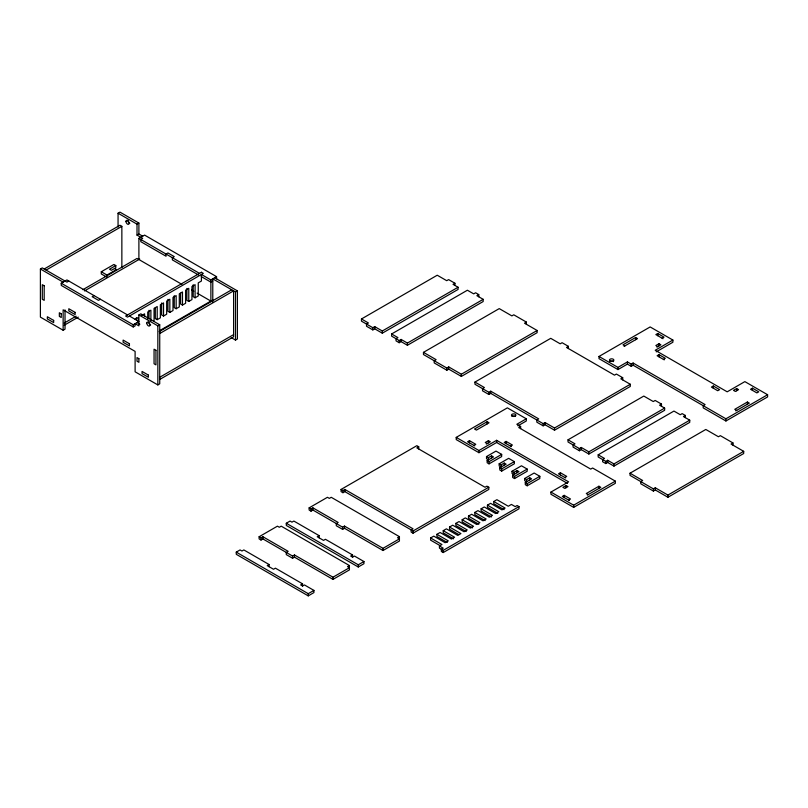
<?xml version="1.0" encoding="UTF-8"?>
<svg xmlns="http://www.w3.org/2000/svg" width="808" height="808" viewBox="0 0 808 808"><rect width="100%" height="100%" fill="white"/><g stroke="black" fill="none" stroke-linecap="round" stroke-linejoin="round"><path stroke-width="1.21" d="M118.059 227.048L118.059 213.221L119.958 212.13L138.895 223.069L138.895 234.007L142.693 236.189M65.024 309.939L65.024 329.149L63.135 330.24L40.4 317.12L40.4 269.003L42.299 267.902L66.923 282.123L68.811 281.033M44.188 269.003L119.958 225.25L121.857 226.351L121.857 267.66M46.086 270.094L121.857 226.351M118.059 213.221L137.007 224.159L138.895 223.069M137.007 224.159L137.007 235.098L138.895 234.007M63.135 330.24L63.135 309.828L135.108 351.389L135.108 371.801L157.843 384.921L159.732 383.83L159.732 324.776L140.794 313.837L138.895 314.928L138.895 325.866L135.108 323.685L135.108 325.866L133.219 326.957L61.236 285.406L61.236 283.214L66.923 279.932L127.533 314.928M138.895 259.519L138.895 238.38L144.582 235.098L216.564 276.659L216.564 278.841M106.02 276.679L101.283 273.942L101.283 271.761L113.918 264.469L115.807 265.559L115.807 267.751L111.393 270.296L109.494 269.205L115.807 265.559M101.283 271.761L106.969 275.043L116.443 269.569L114.544 268.478M82.881 289.678L137.007 258.429L181.921 284.365M84.507 290.92L139.713 259.055M94.071 295.607L92.173 296.708L98.485 300.354L100.384 299.253M64.216 323.059L76.124 316.18M64.216 325.24L78.285 317.12M135.108 319.301L138.269 317.483L138.269 322.251M141.43 315.665L144.582 313.837L144.582 316.221M61.236 283.214L133.219 324.776L138.895 321.493L129.431 316.029M193.203 284.769L193.203 296.708L195.092 297.799L198.253 295.981L198.253 282.851L201.414 281.033L201.414 274.468L210.878 279.932L216.564 276.659M212.777 281.033L210.878 282.123L201.253 276.568M155.318 307.838L155.318 318.574L157.207 319.675L160.368 317.847L160.368 304.727L163.529 302.899L163.529 316.029L161.63 314.928L161.63 303M163.529 316.029L166.68 314.201L166.68 301.081L169.842 299.253L169.842 312.383L167.943 311.282L167.943 299.354M169.842 312.383L172.993 310.555L172.993 297.435L176.154 295.607L176.154 308.737L174.255 307.636L174.255 295.708M176.154 308.737L179.305 306.909L179.305 293.789L182.467 291.961L182.467 305.091L180.578 304L180.578 293.254M182.467 305.091L185.628 303.263L185.628 290.143L188.779 288.325L188.779 301.445L186.89 300.354L186.89 288.416M188.779 301.445L191.94 299.616L191.94 286.497L195.092 284.679L195.092 297.799M138.895 314.928L157.843 325.866L159.732 324.776M159.732 330.603L212.777 299.99M159.196 331.644L231.714 289.779M160.004 333.371L233.613 290.87L233.613 336.805L160.004 379.295M212.777 302.172L212.777 278.841L235.502 291.961L237.401 290.87L237.401 338.996L235.502 340.087L231.179 337.582M160.004 377.114L233.613 334.613M361.469 318.968L368.418 322.978L366.519 324.069L366.519 326.26L372.841 329.906L374.73 328.816L382.305 333.189L458.075 289.446L458.075 287.254L382.305 330.997L374.73 326.624L372.841 327.715L361.469 321.16L361.469 318.968L437.239 275.225L446.713 280.689L448.602 279.598L454.924 283.244L454.924 285.436M454.924 283.244L453.025 284.335L458.075 287.254M391.627 333.967L397.94 337.613L396.051 338.704L396.051 340.895L399.202 342.713L401.101 341.622L407.414 345.269L483.184 301.525L483.184 299.334L407.414 343.077L401.101 339.431L399.202 340.532L391.627 336.148L391.627 333.967L467.398 290.224L473.71 293.87L475.609 292.769L478.76 294.597L478.76 296.778M478.76 294.597L476.871 295.688L483.184 299.334M433.997 360.62L423.473 354.54L423.473 352.359L499.243 308.606L511.878 315.898L513.767 314.807L526.402 322.099L526.402 324.281M526.402 322.099L524.503 323.19L537.128 330.482L537.128 332.674L461.358 376.417L448.733 369.125L446.844 370.216L434.209 362.923L434.209 360.742L436.108 359.641L423.473 352.359M434.209 360.742L446.844 368.034L448.733 366.933L461.358 374.225L537.128 330.482M622.705 379.891L622.705 377.7L620.817 378.8L630.29 384.265L630.29 386.456L554.52 430.199L545.047 424.725L543.148 425.826L536.835 422.18L536.835 419.988L538.734 418.897L490.749 391.193L488.85 392.284L474.963 384.265L474.963 382.073L550.733 338.33L560.197 343.804L562.095 342.703L568.408 346.349L568.408 348.541M568.408 346.349L566.509 347.45L614.504 375.154L616.393 374.054L622.705 377.7M474.963 382.073L484.426 387.547L482.538 388.638L482.538 390.83L488.85 394.476L490.749 393.375L543.148 423.634L545.047 422.544L554.52 428.008L630.29 384.265M259.115 536.744L277.427 526.17L279.326 527.26L281.214 526.17L349.409 565.539L349.409 569.913L332.987 579.397L294.476 557.156L292.577 558.247L286.264 554.601L286.264 552.42L288.163 551.329L262.903 536.744L261.014 537.835L259.115 536.744L259.115 538.926L261.014 540.027L262.903 538.926L292.577 556.066L294.476 554.975L332.987 577.205L349.409 567.731L347.511 566.64L349.409 565.539M309.131 507.868L327.442 497.294L329.341 498.385L331.229 497.294L399.425 536.663L399.425 541.037L383.012 550.521L344.491 528.28L342.602 529.371L336.279 525.725L336.279 523.544L338.178 522.443L312.918 507.868L311.029 508.959L309.131 507.868L309.131 510.05L311.029 511.151L312.918 510.05L342.602 527.19L344.491 526.089L383.012 548.329L399.425 538.855L397.526 537.754L399.425 536.663M341.067 489.436L342.956 490.527L344.854 489.436L413.039 528.806L411.151 529.896L411.151 532.078L413.039 533.179L488.81 489.436L488.81 487.244L413.039 530.987L344.854 491.618L342.956 492.708L341.067 491.618L341.067 489.436L416.827 445.683L418.726 446.784L418.726 448.965M302.556 586.022L302.556 583.841L300.667 584.931L302.556 586.022L304.454 584.931L313.928 590.406L313.928 592.587L308.242 595.87L236.259 554.308L236.259 552.127L240.047 549.935L241.946 551.036L243.844 549.935L269.094 564.519L269.094 566.711M352.581 557.146L352.581 554.965L350.682 556.055L352.581 557.146L354.47 556.055L363.943 561.52L363.943 563.711L358.257 566.994L286.284 525.432L286.284 523.251L290.072 521.059L291.961 522.15L293.859 521.059L319.109 535.643L319.109 537.825M418.726 446.784L416.827 447.874L485.022 487.244L486.921 486.153L488.81 487.244M567.519 483.426L496.627 442.491L478.952 452.702L456.217 439.582L456.217 437.391L507.363 407.858L526.301 418.796L526.301 420.988L517.888 425.846M599.011 356.459L617.958 367.398L627.422 361.923L631.22 364.115L633.108 363.024L705.091 404.576L703.192 405.677L703.192 407.858L725.927 420.988L767.6 396.92L767.6 394.738L725.927 418.796L633.108 365.206L631.22 366.307L627.422 364.115L617.958 369.579L599.011 358.651L599.011 356.459L650.157 326.937L672.892 340.057L672.892 342.239L656.248 351.854M487.153 421.715L474.528 429.008L476.427 430.098L489.052 422.806L487.153 421.715L487.153 423.907M624.059 346.38L637.532 338.603L635.633 337.502L623.008 344.794L624.897 345.885M473.902 445.41L475.791 444.319L469.478 440.673L467.579 441.764L474.74 445.895M662.156 338.229L664.045 337.138L657.732 333.492L655.844 334.583L662.994 338.724M269.094 564.519L267.206 565.61L273.518 569.256L275.407 568.165L302.556 583.841M319.109 535.643L317.221 536.734L323.533 540.38L325.422 539.29L352.581 554.965M486.315 444.077L490.315 441.764L488.416 440.673L485.265 442.491L487.153 443.592M526.301 418.796L516.837 424.271L520.625 426.452L520.625 428.644M656.894 347.107L660.894 344.794L658.995 343.703L655.844 345.521L657.732 346.622M456.217 437.391L478.952 450.511L496.627 440.31L568.61 481.861L550.935 492.072L550.935 494.264L573.66 507.384L615.332 483.325L615.332 481.134L592.607 468.014L590.709 469.105L518.726 427.543L520.625 426.452M672.892 340.057L655.207 350.258L727.19 391.819L744.865 381.618L767.6 394.738M510.525 446.137L512.413 445.046L506.101 441.4L504.202 442.491L511.363 446.622M663.418 359.378L665.307 358.287L658.995 354.641L657.106 355.732L664.257 359.863M486.517 456.571L495.991 451.096L501.667 454.379L501.667 456.571L489.042 463.863L487.153 462.762L487.153 460.58L493.466 456.934L491.567 455.843L488.416 457.661L486.517 456.571L486.517 458.752L488.416 459.853L488.416 457.661M487.153 460.58L489.042 461.671L501.667 454.379M499.172 463.802L508.646 458.338L514.332 461.61L514.332 463.802L501.697 471.094L499.809 470.004L499.809 467.812L506.121 464.166L504.222 463.075L501.071 464.893L499.172 463.802L499.172 465.984L501.071 467.085L501.071 464.893M499.809 467.812L501.697 468.903L514.332 461.61M512.019 471.256L521.483 465.792L527.17 469.074L527.17 471.256L514.544 478.548L512.646 477.457L512.646 475.266L518.958 471.63L517.069 470.529L513.908 472.357L512.019 471.256L512.019 473.448L513.908 474.538L513.908 472.357M568.034 439.815L574.973 443.824L573.084 444.925L573.084 447.107L579.397 450.753L581.295 449.662L588.87 454.035L664.641 410.292L664.641 408.101L588.87 451.854L581.295 447.47L579.397 448.571L568.034 442.006L568.034 439.815L643.804 396.071L653.268 401.546L655.167 400.445L661.479 404.091L661.479 406.283M236.259 552.127L308.242 593.678L313.928 590.406M286.284 523.251L358.257 564.802L363.943 561.52M512.646 475.266L514.544 476.366L527.17 469.074M524.675 478.498L534.139 473.023L539.825 476.306L539.825 478.498L527.2 485.78L525.301 484.689L525.301 482.507L531.614 478.861L529.725 477.76L526.563 479.588L524.675 478.498L524.675 480.679L526.563 481.77L526.563 479.588M661.479 404.091L659.591 405.192L664.641 408.101M439.906 545.521L430.603 540.148L430.603 537.966L433.765 536.138L445.127 542.703L448.288 540.875L436.916 534.32L436.916 536.502L447.248 542.471M436.916 534.32L440.077 532.492L451.44 539.057L454.601 537.229L443.228 530.674L443.228 532.856L453.561 538.825M443.228 530.674L446.39 528.846L457.752 535.411L460.913 533.583L449.551 527.028L449.551 529.21L458.843 534.583M449.551 527.028L452.702 525.2L464.065 531.765L467.226 529.947L455.864 523.382L455.864 525.564L466.196 531.533M455.864 523.382L459.015 521.554L470.387 528.119L473.538 526.301L462.176 519.736L462.176 521.928L472.508 527.887M462.176 519.736L465.327 517.908L476.7 524.473L479.851 522.655L468.489 516.09L468.489 518.281L478.821 524.24M468.489 516.09L471.65 514.272L483.012 520.827L486.163 519.009L474.801 512.444L474.801 514.635L485.133 520.594M474.801 512.444L477.962 510.626L489.325 517.181L492.486 515.363L481.114 508.798L481.114 510.989L491.446 516.948M481.114 508.798L484.275 506.98L495.637 513.534L498.799 511.716L487.436 505.151L487.436 507.343L497.768 513.302M487.436 505.151L490.587 503.334L501.95 509.888L505.111 508.07L493.749 501.505L493.749 503.697L504.081 509.656M493.749 501.505L496.9 499.687L508.272 506.242L511.424 504.424L515.211 506.616L517.11 505.515L518.999 506.616L518.999 508.798L443.228 552.541L441.34 551.45L441.34 549.258L443.228 548.167L439.441 545.986L439.441 548.167L443.228 550.359L518.999 506.616M525.301 482.507L527.2 483.598L539.825 476.306M564.822 477.488L566.711 476.397L560.399 472.751L558.51 473.841L565.661 477.972M713.302 385.992L711.404 387.082L717.716 390.729L719.615 389.638L713.302 385.992L713.302 388.173M439.441 545.986L441.966 544.521L430.603 537.966M598.183 454.813L604.505 458.459L602.606 459.55L602.606 461.742L605.768 463.56L607.656 462.469L613.969 466.115L689.739 422.372L689.739 420.18L613.969 463.933L607.656 460.287L605.768 461.378L598.183 457.005L598.183 454.813L673.953 411.07L680.275 414.716L682.164 413.625L685.325 415.443L685.325 417.635M685.325 415.443L683.427 416.534L689.739 420.18M566.085 485.507L562.923 487.335L564.822 488.426L567.974 486.608L566.085 485.507L566.085 487.699M736.664 388.537L733.502 390.365L735.401 391.456L738.552 389.638L736.664 388.537L736.664 390.729M568.61 500.091L570.509 499.001L564.186 495.354L562.297 496.445L569.448 500.576M752.45 388.173L750.551 389.264L756.864 392.91L758.763 391.819L752.45 388.173L752.45 390.365M587.345 495.112L600.809 487.335L598.92 486.234L586.285 493.526L588.184 494.627M735.815 410.898L749.289 403.121L747.39 402.031L734.765 409.323L736.664 410.413M550.935 492.072L573.66 505.192L615.332 481.134M630.038 473.205L642.663 480.497L640.774 481.588L640.774 483.78L653.399 491.062L655.298 489.971L667.923 497.263L743.693 453.52L743.693 451.329L667.923 495.072L655.298 487.79L653.399 488.88L630.038 475.387L630.038 473.205L705.808 429.462L718.433 436.754L720.332 435.653L732.957 442.946L732.957 445.137M732.957 442.946L731.058 444.036L743.693 451.329M214.665 277.75L237.401 290.87M137.007 235.098L142.693 238.38L140.794 239.471L140.794 241.663L166.054 256.237L166.054 254.055L167.943 252.954L174.255 256.601L172.367 257.702L172.367 259.883L198.425 274.932M138.895 238.38L199.515 273.377M191.668 289.991L193.829 291.234M197.081 293.112L210.878 301.081L210.878 279.932M137.007 322.584L139.845 324.23M40.4 269.003L63.135 282.123M747.39 402.031L747.39 404.212M725.927 418.796L725.927 420.988M667.923 495.072L667.923 497.263M658.995 343.703L658.995 345.885M658.995 354.641L658.995 356.823M657.732 333.492L657.732 335.684M655.298 487.79L655.298 489.971M653.399 488.88L653.399 491.062M635.633 337.502L635.633 339.693M633.108 363.024L633.108 365.206M631.22 364.115L631.22 366.307M627.422 361.923L627.422 364.115M617.958 367.398L617.958 369.579M613.969 463.933L613.969 466.115M607.656 460.287L607.656 462.469M605.768 461.378L605.768 463.56M598.92 486.234L598.92 488.426M588.87 451.854L588.87 454.035M581.295 447.47L581.295 449.662M579.397 448.571L579.397 450.753M573.66 505.192L573.66 507.384M564.186 495.354L564.186 497.536M560.399 472.751L560.399 474.942M554.52 428.008L554.52 430.199M545.047 422.544L545.047 424.725M543.148 423.634L543.148 425.826M529.725 477.76L529.725 479.952M527.2 483.598L527.2 485.78M517.069 470.529L517.069 472.72M514.544 476.366L514.544 478.548M506.101 441.4L506.101 443.592M504.222 463.075L504.222 465.256M501.697 468.903L501.697 471.094M496.627 440.31L496.627 442.491M491.567 455.843L491.567 458.025M490.749 391.193L490.749 393.375M489.042 461.671L489.042 463.863M488.85 392.284L488.85 394.476M488.416 440.673L488.416 442.855M478.952 450.511L478.952 452.702M469.478 440.673L469.478 442.855M461.358 374.225L461.358 376.417M448.733 366.933L448.733 369.125M446.844 368.034L446.844 370.216M443.228 550.359L443.228 552.541M413.039 530.987L413.039 533.179M407.414 343.077L407.414 345.269M401.101 339.431L401.101 341.622M399.202 340.532L399.202 342.713M383.012 548.329L383.012 550.521M382.305 330.997L382.305 333.189M374.73 326.624L374.73 328.816M372.841 327.715L372.841 329.906M358.257 564.802L358.257 566.994M344.854 489.436L344.854 491.618M344.491 526.089L344.491 528.28M342.956 490.527L342.956 492.708M342.602 527.19L342.602 529.371M332.987 577.205L332.987 579.397M312.918 507.868L312.918 510.05M311.029 508.959L311.029 511.151M308.242 593.678L308.242 595.87M294.476 554.975L294.476 557.156M292.577 556.066L292.577 558.247M262.903 536.744L262.903 538.926M261.014 537.835L261.014 540.027M235.502 291.961L235.502 340.087M157.843 325.866L157.843 384.921M157.207 319.675L157.207 306.545L154.055 308.373L154.055 321.493M150.894 320.928L150.894 310.191L147.743 312.019L147.743 319.17M149.005 310.292L149.005 318.645M136.37 317.584L136.37 319.968M133.219 324.776L133.219 326.957M106.969 275.043L106.969 277.225M609.707 361.651A2.232 1.293 0 0 1 613.575 361.651M512.1 416.433A2.232 1.293 0 0 1 515.251 416.433M129.836 223.24A2.232 1.293 60 0 1 127.846 220.332M150.672 324.947A2.232 1.293 60 0 1 148.682 322.038M201.414 272.276L125.644 316.029L127.533 317.12L203.303 273.377L201.414 272.276M44.188 285.769L42.299 284.679L42.299 299.253L44.188 300.354L44.188 285.769M155.944 350.288L154.055 349.197L154.055 363.782L155.944 364.873L155.944 350.288M75.124 312.383L68.811 308.737L68.811 310.918L75.124 314.565L75.124 312.383M129.431 343.733L123.119 340.087L123.119 342.269L129.431 345.915L129.431 343.733M61.236 313.837L59.337 312.746L59.337 316.393L61.236 317.483L61.236 313.837M138.895 358.681L137.007 357.58L137.007 361.226L138.895 362.317L138.895 358.681M53.661 320.402L47.349 316.756L47.349 318.938L53.661 322.584L53.661 320.402M148.369 375.084L142.056 371.438L142.056 373.619L148.369 377.265L148.369 375.084M610.06 361.014A2.232 1.293 0 0 0 613.797 360.439A2.232 1.293 0 0 0 611.06 358.863A2.232 1.293 0 0 0 610.06 361.014M512.565 416.272A2.232 1.293 0 0 0 515.908 415.15A2.232 1.293 0 0 0 512.565 414.039A2.232 1.293 0 0 0 512.565 416.272M125.957 221.422A2.232 1.293 60 0 0 128.321 224.371A2.232 1.293 60 0 0 128.321 221.21A2.232 1.293 60 0 0 125.957 221.422M146.793 323.129A2.232 1.293 60 0 0 149.157 326.079A2.232 1.293 60 0 0 149.157 322.917A2.232 1.293 60 0 0 146.793 323.129"/></g></svg>
